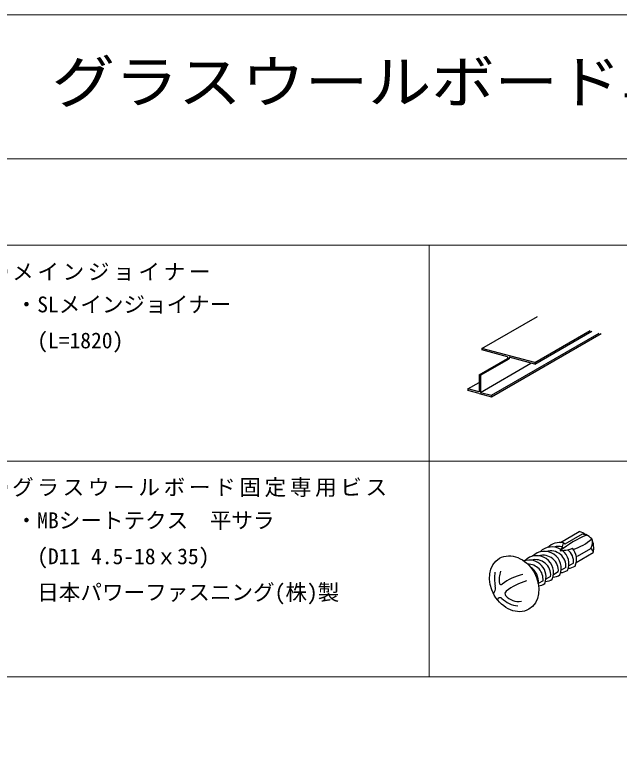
# Model space of a CAD drawing. Units: millimetres on the paper. Extents: x -195 to 195, y -140 to 138.
# Drawn here: x -172.6 to -130.5, y 85.8 to 137.5 of the extents above; entities that cross this region are included whole.
import ezdxf
from ezdxf.enums import TextEntityAlignment as Align

# ---------------------------------------------------------------- set-up
doc = ezdxf.new("R2010")
doc.units = ezdxf.units.MM
for name, color, linetype, lineweight in [('0-3_クロスジョイナー', 2, 'Continuous', 25), ('0-C_ビス・アンカーボルト・強調図形', 2, 'Continuous', 25), ('F-3_クロスジョイナー', 3, 'Continuous', 18)]:
    doc.layers.add(name, color=color, linetype=linetype, lineweight=lineweight)
doc.layers.add('0-6_文字・矢印', color=7, linetype='Continuous')
doc.layers.add('F-6_文字・矢印', color=7, linetype='Continuous')
doc.styles.add('ＭＳ ゴシック', font='')
doc.styles.get('ＭＳ ゴシック').set_extended_font_data('MS Gothic')

msp = doc.modelspace()

# ---------------------------------------------------------------- linework, layer by layer
at = {"layer": '0-3_クロスジョイナー'}
for p, q in [((-140.079, 114.319), (-136.22, 116.547)), ((-139.412, 111.066), (-131.917, 115.394)), ((-139.412, 110.963), (-131.794, 115.361)), ((-136.408, 113.336), (-132.55, 115.563)), ((-136.408, 113.232), (-132.427, 115.531)), ((-140.079, 114.319), (-140.079, 114.216)), ((-136.408, 113.336), (-140.079, 114.319)), ((-138.289, 113.736), (-140.079, 114.216)), ((-139.568, 114.099), (-139.577, 114.081)), ((-139.568, 114.099), (-139.556, 114.076)), ((-140.281, 112.482), (-138.289, 113.633)), ((-140.185, 112.456), (-138.192, 113.607)), ((-140.185, 111.273), (-136.67, 113.302)), ((-138.289, 113.736), (-138.289, 113.633)), ((-138.192, 113.607), (-138.289, 113.633)), ((-136.408, 113.232), (-138.192, 113.71)), ((-138.192, 113.71), (-138.192, 113.607)), ((-136.96, 113.401), (-136.969, 113.382)), ((-136.96, 113.401), (-136.948, 113.377)), ((-136.408, 113.336), (-136.408, 113.232)), ((-140.281, 112.482), (-140.281, 111.299)), ((-140.281, 112.482), (-140.185, 112.456)), ((-140.185, 112.456), (-140.185, 111.273)), ((-141.054, 111.506), (-140.281, 111.952)), ((-140.281, 111.299), (-141.054, 111.506)), ((-141.054, 111.506), (-141.054, 111.403)), ((-140.259, 111.19), (-141.054, 111.403)), ((-140.259, 111.19), (-139.412, 110.963)), ((-140.185, 111.273), (-139.412, 111.066)), ((-139.412, 111.066), (-139.412, 110.963))]:
    msp.add_line(p, q, dxfattribs=at)
at = {"layer": '0-C_ビス・アンカーボルト・強調図形'}
for p, q in [((-134.622, 100.839), (-133.309, 101.597)), ((-134.284, 100.737), (-133.083, 101.43)), ((-133.083, 101.43), (-132.788, 101.351)), ((-134.487, 100.528), (-134.412, 100.81)), ((-134.412, 100.81), (-134.284, 100.737)), ((-133.444, 99.878), (-132.499, 100.424)), ((-133.517, 99.455), (-132.332, 100.14)), ((-132.335, 100.164), (-132.332, 100.14)), ((-133.708, 99.403), (-134.038, 99.213)), ((-134.769, 98.791), (-135.098, 98.6)), ((-134.238, 99.097), (-134.568, 98.906)), ((-135.299, 98.485), (-135.629, 98.294)), ((-135.829, 98.178), (-136.159, 97.988))]:
    msp.add_line(p, q, dxfattribs=at)
for centre, radius, start, end in [((-134.203, 99.027), 2.721, 49.3903, 70.8132), ((-134.672, 99.666), 1.174, 77.1655, 135.0797), ((-130.042, 94.585), 7.301, 112.088, 128.9593), ((-134.884, 103.914), 3.738, 288.0551, 310.9945), ((-133.273, 100.84), 0.879, 331.7414, 16.7194), ((-134.044, 100.442), 1.739, 349.9856, 21.9679), ((-135.203, 99.36), 1.174, 58.5209, 135.0797), ((-134.77, 99.5), 1.066, 74.6134, 105.9468), ((-133.575, 99.855), 1.134, 143.5641, 158.9041), ((-135.996, 111.888), 11.705, 276.6858, 279.2776), ((-134.221, 101.235), 0.906, 277.1507, 298.5033), ((-134.77, 99.5), 1.066, 354.7867, 51.6547), ((-134.672, 99.666), 1.174, 336.8229, 41.197), ((-132.702, 100.113), 0.371, 4.0994, 56.8959), ((-136.263, 98.747), 1.174, 336.8229, 135.0797), ((-135.733, 99.053), 1.174, 336.8229, 135.0797), ((-135.831, 98.888), 1.066, 354.7867, 105.9468), ((-135.3, 99.194), 1.066, 354.7867, 105.9468), ((-135.203, 99.36), 1.174, 336.8229, 51.7954), ((-136.793, 98.441), 1.174, 336.8229, 108.2553), ((-136.891, 98.275), 1.066, 354.7867, 90.583), ((-136.361, 98.581), 1.066, 354.7867, 105.9468), ((-136.242, 98.368), 2.964, 172.1693, 190.9007), ((-137.357, 98.279), 1.529, 158.4568, 190.6573), ((-137.324, 98.135), 1.174, 352.7336, 58.4482), ((-134.641, 99.694), 0.95, 272.4868, 303.0444), ((-134.111, 100), 0.95, 272.4868, 303.0444), ((-136.576, 95.301), 3.373, 101.2195, 128.5081), ((-135.702, 99.082), 0.95, 272.4868, 303.0444), ((-135.172, 99.388), 0.95, 272.4868, 303.0444), ((-139.589, 97.667), 0.458, 324.8856, 17.8986), ((-138.751, 98.022), 0.111, 193.3537, 312.8863), ((-135.759, 94.059), 4.295, 106.5387, 127.8632), ((-136.232, 98.776), 0.95, 275.9192, 303.0444), ((-136.576, 95.301), 3.373, 141.4544, 143.524), ((-138.275, 97.285), 0.204, 126.0333, 219.4685), ((-135.759, 94.059), 4.295, 137.9218, 139.1711), ((-138.808, 96.825), 0.179, 46.9377, 140.9622), ((-137.417, 98.201), 1.777, 224.467, 264.723), ((-137.53, 97.921), 1.184, 220.2973, 279.623)]:
    msp.add_arc(centre, radius, start, end, dxfattribs=at)
msp.add_ellipse((-137.836, 97.972), major_axis=(-1.022, 1.771), ratio=0.78, dxfattribs=at)
at = {"layer": 'F-3_クロスジョイナー'}
for p, q in [((-195, 137.5), (195, 137.5)), ((-195, 127.5), (195, 127.5)), ((-191, 121.5), (-2, 121.5)), ((-143.75, 121.5), (-143.75, 91.5)), ((-191, 106.5), (-2, 106.5)), ((-191, 91.5), (-2, 91.5))]:
    msp.add_line(p, q, dxfattribs=at)
msp.add_lwpolyline([(-195, 137.5), (195, 137.5), (195, -137.5)], dxfattribs=at)

# ---------------------------------------------------------------- texts
at = {"layer": '0-6_文字・矢印', "style": 'ＭＳ ゴシック'}
for s, p in [('・SLメインジョイナー', (-172.5, 116.5)), ('\u3000(L=1820)', (-172.5, 114)), ('・MBシートテクス\u3000平サラ', (-172.5, 101.5)), ('\u3000(D11 4.5-18ｘ35)', (-172.5, 99)), ('\u3000日本パワーファスニング(株)製', (-172.5, 96.5))]:
    msp.add_text(s, height=1.1, dxfattribs=at).set_placement(p, align=Align.BOTTOM_LEFT)
at = {"layer": '0-6_文字・矢印', "char_height": 1.1, "attachment_point": 7, "style": 'ＭＳ ゴシック'}
for s, insert in [('\\T1.17;○メインジョイナー', (-174.5, 119)), ('\\T1.17;○グラスウールボード固定専用ビス', (-174.5, 104))]:
    msp.add_mtext(s, dxfattribs=dict(at, insert=insert))
at = {"layer": 'F-6_文字・矢印', "style": 'ＭＳ ゴシック', "width": 1.1}
msp.add_text('グラスウールボード単張工法\u3000標準図', height=2.933, dxfattribs=at).set_placement((-170, 130.5), align=Align.BOTTOM_LEFT)

doc.saveas('drawing.dxf')
